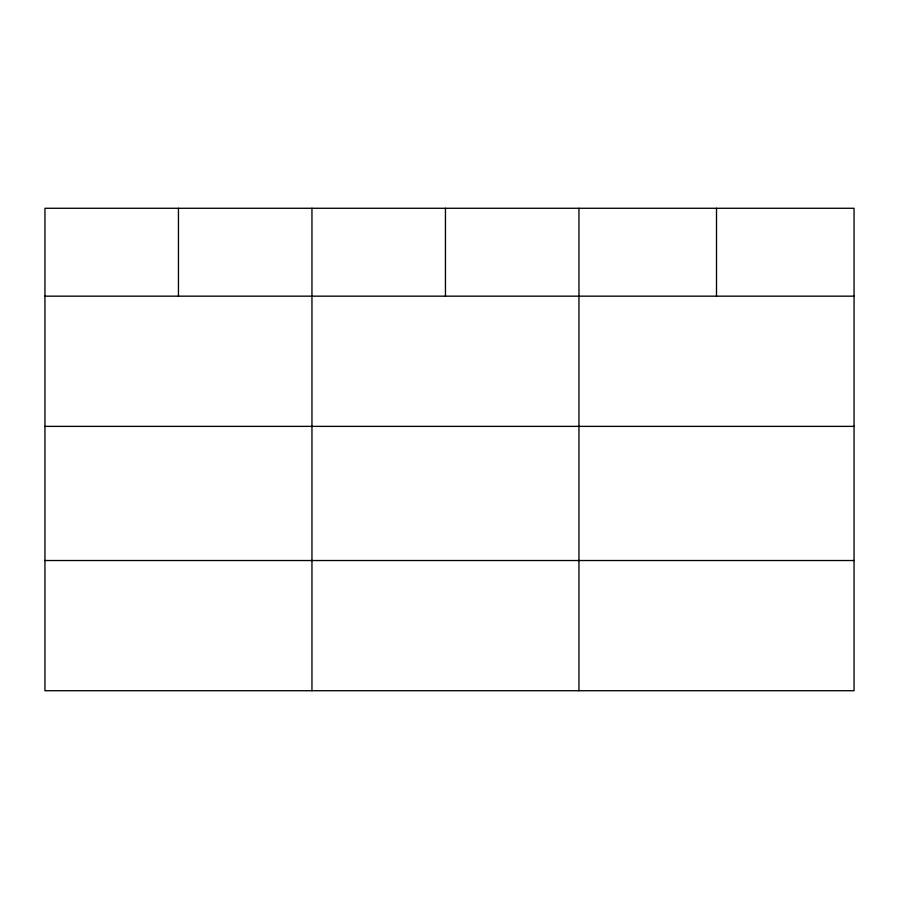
<?xml version="1.0" encoding="UTF-8"?>
<svg xmlns="http://www.w3.org/2000/svg" width="899" height="899" viewBox="0 0 899 899"><rect width="100%" height="100%" fill="white"/><g stroke="black" fill="none" stroke-linecap="round" stroke-linejoin="round"><path stroke-width="1.35" d="M854.05 426.373L854.05 208.276L44.95 208.276L44.95 690.724L854.05 690.724L854.05 426.373L44.95 426.373M44.95 296.164L854.05 296.164M44.95 560.527L854.05 560.527M716.503 208.276L716.503 296.164M578.956 208.276L578.956 690.724M445.454 208.276L445.454 296.164M311.953 208.276L311.953 690.724M178.452 208.276L178.452 296.164"/></g></svg>
